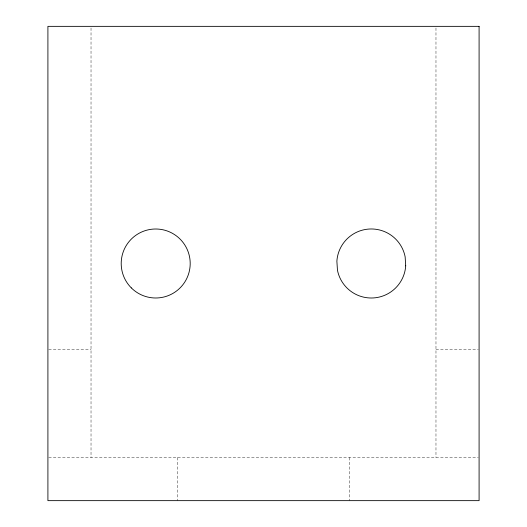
<?xml version="1.0" encoding="UTF-8"?>
<svg xmlns="http://www.w3.org/2000/svg" width="527" height="527" viewBox="0 0 527 527"><rect width="100%" height="100%" fill="white"/><g stroke="black" fill="none" stroke-linecap="round" stroke-linejoin="round"><path stroke-width="0.4" stroke-dasharray="2.63 1.98" d="M48.721 349.737L91.026 349.737M435.974 349.737L478.279 349.737M48.721 457.535L478.279 457.535M435.974 27.997L435.974 457.535M349.737 457.535L349.737 500.65M177.263 457.535L177.263 500.65M91.026 27.997L91.026 457.535"/><path stroke-width="0.79" d="M479.089 26.35L47.911 26.35L47.911 500.65L479.089 500.65L479.089 26.35M405.711 265.825L405.144 256.84A34.492 34.492 0 0 0 336.878 261.175L337.451 270.16A34.492 34.492 0 0 0 405.711 265.825M131.315 287.894A34.492 34.492 0 0 0 189.022 272.426A34.492 34.492 0 0 0 146.776 230.18A34.492 34.492 0 0 0 131.315 287.894"/></g></svg>
